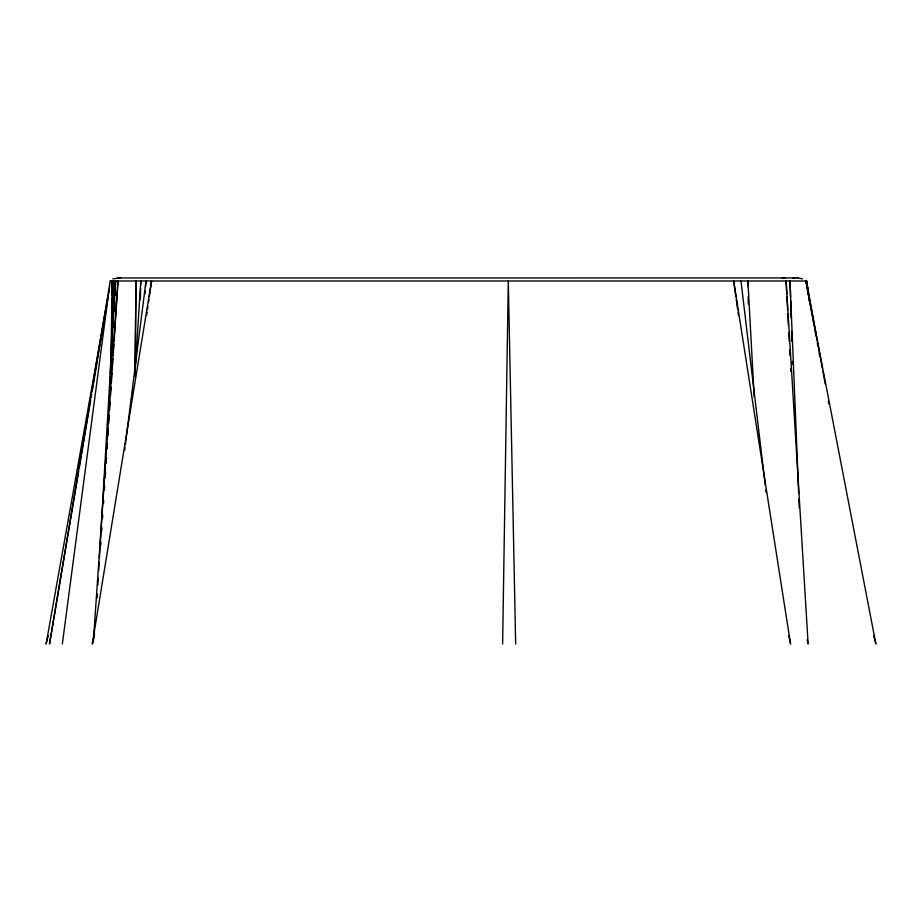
<?xml version="1.0" encoding="UTF-8"?>
<svg xmlns="http://www.w3.org/2000/svg" width="922" height="922" viewBox="0 0 922 922"><rect width="100%" height="100%" fill="white"/><g stroke="black" fill="none" stroke-linecap="round" stroke-linejoin="round"><path stroke-width="1.38" d="M111.631 352.746L112.023 298.209M112.046 295.34L112.138 280.991L113.671 280.991L806.612 280.991L808.709 295.236M135.211 367.094L135.995 280.991L134.969 375.703M110.836 374.274L111.089 355.615M111.136 352.746L112.138 280.991L110.34 280.991M502.617 644.052L508.299 280.991L515.675 644.052M112.841 326.918L112.945 321.179M113.279 302.52L113.671 280.991L110.283 374.263M140.34 299.65L140.617 288.171M140.686 285.301L140.789 280.991L135.269 368.523M109.142 405.841L109.245 402.972M109.706 390.052L110.179 377.133M113.706 326.918L113.89 322.608M114.374 311.129L114.789 301.079M115.031 295.34L115.63 280.991L99.403 557.948M97.052 598.124L97.294 593.826M97.801 585.216L98.228 578.036M98.642 570.868L99.15 562.247M134.808 375.703L135.085 371.393M100.809 545.029L100.994 542.159M101.743 530.68L101.927 527.81M102.584 517.772L102.768 514.902M103.518 503.412L103.702 500.542M104.359 490.504L104.635 486.194M105.2 477.584L105.569 471.845M106.134 463.236L106.503 457.496M107.067 448.887L107.436 443.148M107.909 435.968L108.37 428.799M108.75 423.06L109.211 415.88M109.591 410.14L110.144 401.531M110.525 395.792L111.089 387.182M111.366 382.884L112.023 372.834M112.207 369.964L112.957 358.485M113.141 355.615L113.89 344.137M114.074 341.267L118.004 280.991L93.283 642.611M144.984 293.911L145.203 291.041M145.538 286.73L145.987 280.991L125.346 444.727M124.631 450.42L124.989 447.573M62.327 644.052L110.237 280.991L49.5 644.052L78.727 471.027M146.713 315.163L147.117 312.316M147.52 309.469L147.923 306.623M148.534 302.347L148.926 299.5M149.329 296.654L151.542 280.991L92.292 644.052L94.586 634.232M79.2 468.192L90.702 400.125M91.186 397.29L91.658 394.443M92.142 391.608L97.167 361.827M97.651 358.992L98.124 356.157M98.608 353.322L99.08 350.487M99.564 347.652L100.049 344.816M100.521 341.981L101.005 339.135M101.478 336.3L103.633 323.541M104.117 320.706L104.601 317.871M105.073 315.036L105.557 312.189M106.03 309.354L106.514 306.519M106.987 303.684L107.471 300.849M107.955 298.013L108.427 295.178M108.3 295.178L46.1 644.04L48.301 635.707M108.796 292.343L109.303 289.508M112.853 278.824L120.517 277.96M802.417 278.824L797.392 277.948M117.601 277.96L798.314 277.948M782.063 277.96L785.498 277.948M792.885 277.96L794.787 277.948M808.559 295.236L806.612 280.991L805.655 280.991M873.676 635.719L875.9 644.052L805.863 280.991L814.172 326.204M807.188 639.845L808.133 644.052L786.12 280.991L786.777 293.911M788.783 635.592L790.58 644.052L733.693 280.991L735.871 296.654M814.691 329.027L815.993 336.092M817.295 343.145L817.814 345.981M819.116 353.034L819.635 355.869M806.45 280.991L822.412 368.581M822.931 371.405L825.248 384.117M828.336 401.07L828.855 403.894M808.974 298.083L809.401 300.929M809.124 298.083L809.551 300.929M736.263 299.5L737.646 309.469M738.038 312.316L738.441 315.163M740.977 280.991L765.272 485.387M765.779 489.674L766.124 492.532M754.196 397.232L747.903 280.991L748.019 286.73M786.927 296.78L787.595 309.7M787.814 313.999L788.402 325.478M788.771 332.658L789.22 341.267M789.658 349.876L789.958 355.615M790.627 368.523L790.765 371.393M798.671 493.374L790.027 280.991L790.5 296.78M798.901 499.113L799.259 507.722M790.638 301.079L791.157 318.309M791.549 331.217L791.848 341.267M792.459 361.355L792.551 364.225M748.203 296.78L748.33 303.949"/></g></svg>
